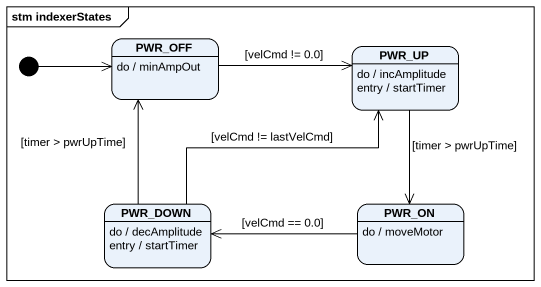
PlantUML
@startuml
mainframe stm indexerStates
hide empty description
state PWR_OFF
PWR_OFF : do / minAmpOut
state PWR_UP
PWR_UP : do / incAmplitude
PWR_UP : entry / startTimer
state PWR_DOWN
PWR_DOWN : do / decAmplitude
PWR_DOWN : entry / startTimer
state PWR_ON
PWR_ON : do / moveMotor
[*] -right-> PWR_OFF
PWR_OFF -right-> PWR_UP : [velCmd != 0.0]
PWR_UP --> PWR_ON : [timer > pwrUpTime]
PWR_DOWN -up-> PWR_OFF : [timer > pwrUpTime]
PWR_DOWN -up-> PWR_UP : [velCmd != lastVelCmd]
PWR_ON -left-> PWR_DOWN : [velCmd == 0.0]
@enduml
